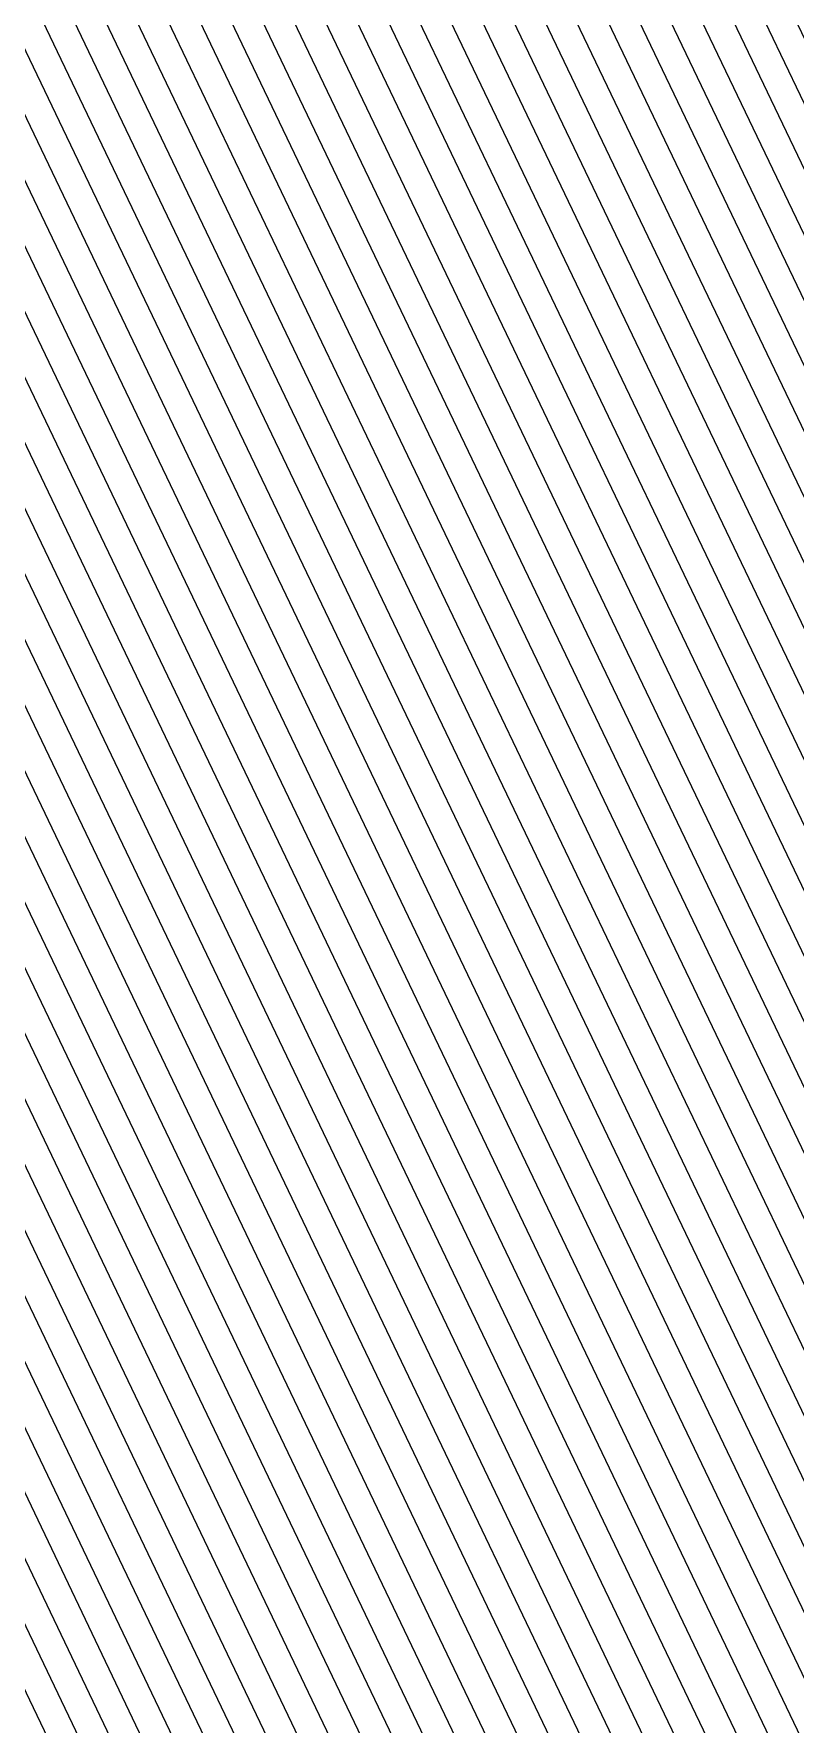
# Model space of a CAD drawing. Header units: metres. Extents: x 678805 to 1359287, y 2747329 to 5497370.
# Drawn here: x 679486.446 to 679487.086, y 2747418.254 to 2747419.676 of the extents above; entities that cross this region are included whole.
import ezdxf

# ---------------------------------------------------------------- set-up
doc = ezdxf.new("R2010")
doc.units = ezdxf.units.M
doc.layers.add('02-L-Waterfeatures 01', color=7, linetype='Continuous', true_color=0x4da6ff)
doc.layers.add('XREF_MON_WATERFEATURE$0$3-TR terra compactada', color=45, linetype='Continuous', lineweight=0)

# ---------------------------------------------------------------- blocks, each defined once
blk = doc.blocks.new('XREF_MON_WATERFEATURE$0$Font')
at = {"layer": 'XREF_MON_WATERFEATURE$0$3-TR terra compactada'}
h = blk.add_hatch(dxfattribs=at)
h.set_pattern_fill('LINE', color=256, scale=0.0075, style=0)
h.set_pattern_definition([(1.590277340731758e-14, (-1.593222049996257, -1.450000001117587), (0, 0.0238125), [])])
edge = h.paths.add_edge_path()
edge.add_line((-1.508667595218867, 0.9890606738626957), (-1.508667595192252, -0.6048951202948476))
edge.add_line((-1.508667595218867, -0.6048951202537864), (6.136539501577078, -0.6048951200357733))
edge.add_line((6.136539502069354, -0.6048951200209558), (6.135368614665779, 0.7910603175694269))
edge.add_line((6.135368613991886, 0.7910603177733719), (3.626572259866925, 0.8105940809709242))
edge.add_line((3.626572260633111, 0.8105940809473395), (3.548124667638425, 1.011210944756913))
edge.add_line((3.548124666791409, 1.011210944736376), (2.60166369870992, 1.018580193498171))
edge.add_line((2.601663698907942, 1.01858019316569), (2.601663700051208, 0.1099791904142415))
edge.add_line((2.601663700770587, 0.1099791903980076), (2.601663700770587, -0.3400208096019923))
edge.add_line((2.601663699839264, -0.3400208093225956), (0.9815726160337759, -0.3400210808148136))
edge.add_line((0.9815726173110306, -0.3400210812687874), (0.9815726173110306, 0.00997891873121265))
edge.add_line((0.9815726173110306, 0.009978918824344873), (1.145767424071051, 0.00997891916307908))
edge.add_line((1.145767423324287, 0.00997891929000616), (0.8764049971942496, 0.9722189113882429))
edge.add_line((0.8764049969613552, 0.9722189116291702), (-1.508667595224254, 0.9890606740160933))
blk = doc.blocks.new('XREF_MON_WATERFEATURE')
at = {"rotation": 115.5575828960451}
blk.add_blockref('XREF_MON_WATERFEATURE$0$Font', (679487.0654881514, 2747419.041906541), dxfattribs=at)

msp = doc.modelspace()

# ---------------------------------------------------------------- block references
at = {"layer": '02-L-Waterfeatures 01', "color": 18, "true_color": 0x000000}
msp.add_blockref('XREF_MON_WATERFEATURE', (0, 0), dxfattribs=at)

doc.saveas('drawing.dxf')
